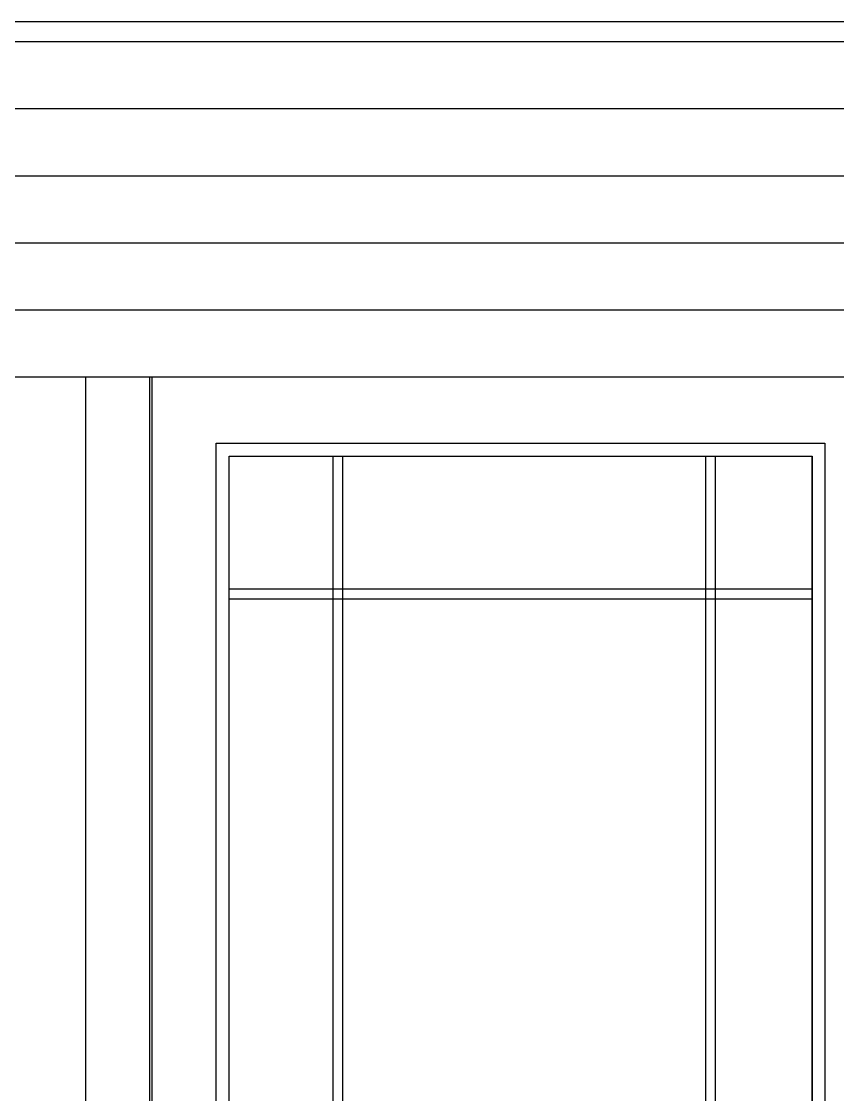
# Model space of a CAD drawing. Extents: x 1188826 to 1909461, y 608442 to 1651179.
# Drawn here: x 1667089 to 1668307, y 1030943 to 1032543 of the extents above; entities that cross this region are included whole.
import ezdxf

# ---------------------------------------------------------------- set-up
doc = ezdxf.new("R2010")
doc.units = 0
doc.header["$LTSCALE"] = 1000
doc.header["$MEASUREMENT"] = 0
doc.layers.add('窗', color=4, linetype='Continuous')
doc.layers.add('立面线', color=40, linetype='Continuous')

# ---------------------------------------------------------------- blocks, each defined once
blk = doc.blocks.new('EHYTERHT5EHTER')
at = {"layer": '窗'}
for p, q in [((84069.7, -232769.2), (84069.7, -229898.9)), ((84084.1, -232769.2), (84084.1, -229898.9)), ((84625.9, -232769.2), (84625.9, -229898.9)), ((83914.5, -230096.8), (84784.1, -230096.8)), ((83914.5, -230111.6), (84784.1, -230111.6)), ((84640.3, -232769.2), (84640.3, -230111.6))]:
    blk.add_line(p, q, dxfattribs=at)
at = {"layer": '窗', "ltscale": 3}
blk.add_lwpolyline([(83914.5, -231013.9), (83914.5, -229898.9), (84784.1, -229898.9), (84784.1, -232769.2), (83914.5, -232769.2), (83914.5, -232493.1)], dxfattribs=at)
at = {"layer": '立面线'}
blk.add_line((84640.3, -230111.6), (84640.3, -229898.9), dxfattribs=at)

msp = doc.modelspace()

# ---------------------------------------------------------------- linework, layer by layer
at = {"layer": '立面线'}
for p, q in [((1660852.5, 1032543.4), (1668915, 1032543.4)), ((1660883.7, 1032513.4), (1668883.8, 1032513.4)), ((1660983.7, 1032413.4), (1668783.7, 1032413.4)), ((1661083.7, 1032313.4), (1668683.7, 1032313.4)), ((1661183.7, 1032213.4), (1668583.7, 1032213.4)), ((1661283.6, 1032113.4), (1668483.7, 1032113.4)), ((1661383.7, 1032013.4), (1668383.7, 1032013.4)), ((1667185, 1028413.4), (1667185, 1032013.4)), ((1667280.9, 1028413.4), (1667280.9, 1032013.4)), ((1667283.8, 1032013.4), (1667283.8, 1028413.4)), ((1667379.7, 1030780.1), (1667379.7, 1031914.8)), ((1667379.7, 1031914.8), (1668287.7, 1031914.8)), ((1668287.7, 1031914.8), (1668287.7, 1028512)), ((1667398.9, 1030780.1), (1667398.9, 1031895.1)), ((1667398.9, 1031895.1), (1668268.5, 1031895.1)), ((1667554.1, 1029024.8), (1667554.1, 1031895.1)), ((1667568.5, 1029024.8), (1667568.5, 1031895.1)), ((1668110.3, 1029024.8), (1668110.3, 1031895.1)), ((1668124.7, 1029024.8), (1668124.7, 1031895.1)), ((1668268.5, 1031895.1), (1668268.5, 1029024.8)), ((1667398.9, 1031697.2), (1668268.5, 1031697.2)), ((1667398.9, 1031682.4), (1668268.5, 1031682.4))]:
    msp.add_line(p, q, dxfattribs=at)

# ---------------------------------------------------------------- block references
at = {"layer": '窗'}
msp.add_blockref('EHYTERHT5EHTER', (1583484.5, 1261794), dxfattribs=at)

doc.saveas('drawing.dxf')
